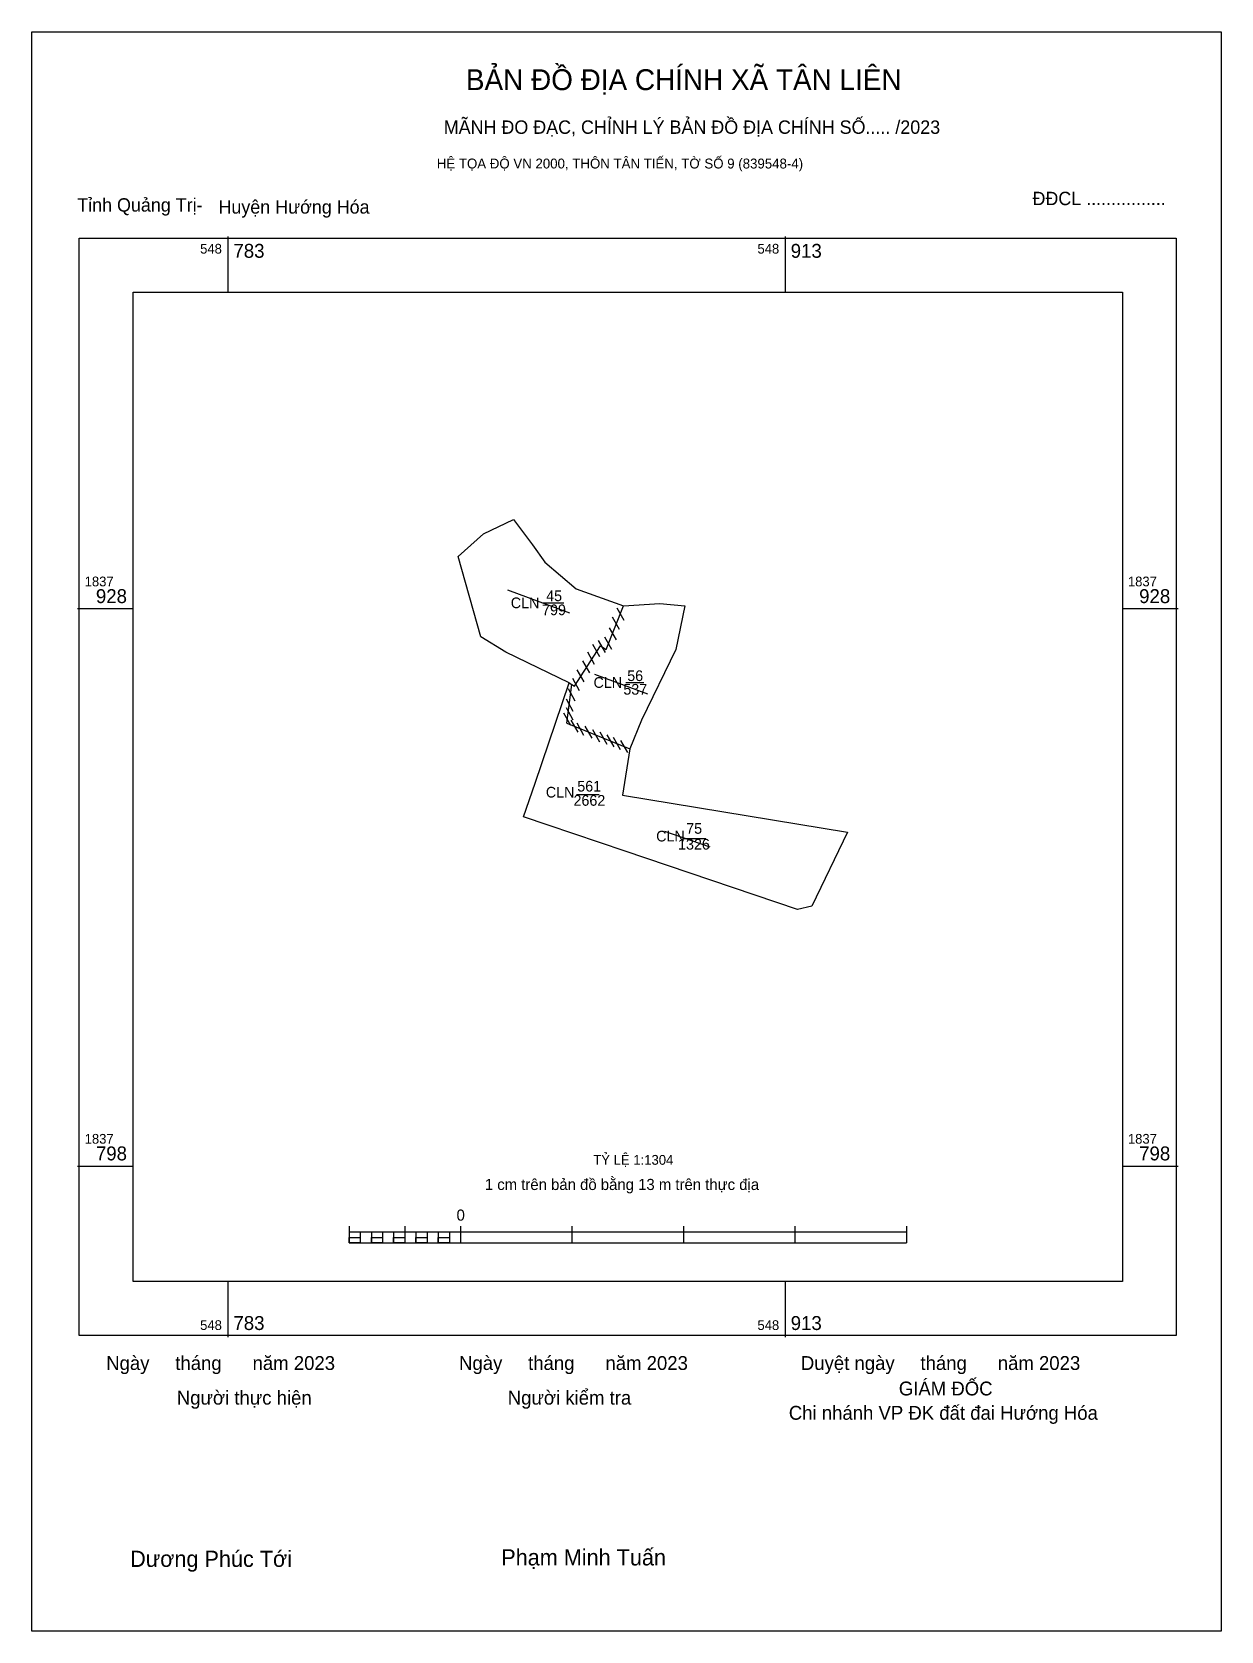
# Model space of a CAD drawing. Extents: x 548737 to 549016, y 1837689 to 1838063.
import ezdxf

# ---------------------------------------------------------------- set-up
doc = ezdxf.new("R2010")
doc.units = 0
for name, color, linetype in [('Level 1', 7, 'Continuous'), ('Level 10', 7, 'Continuous'), ('Level 11', 7, 'Continuous'), ('Level 13', 7, 'Continuous'), ('Level 15', 7, 'Continuous'), ('Level 55', 7, 'Continuous'), ('Level 6', 7, 'Continuous'), ('Level 62', 7, 'Continuous'), ('Level 63', 7, 'Continuous'), ('Level 9', 7, 'Continuous')]:
    doc.layers.add(name, color=color, linetype=linetype)

msp = doc.modelspace()

# ---------------------------------------------------------------- linework, layer by layer
at = {"layer": 'Level 10'}
msp.add_lwpolyline([(548837.2, 1837940.76), (548843.12, 1837946.03), (548850.2, 1837949.42), (548854.61, 1837943.5), (548857.47, 1837939.39), (548864.81, 1837933.2), (548875.88, 1837929.22), (548884.39, 1837929.7), (548890.26, 1837929.21), (548888.13, 1837918.96), (548880.14, 1837902.41), (548877.37, 1837895.76), (548875.64, 1837884.92), (548928.31, 1837876.24), (548919.98, 1837858.89), (548916.66, 1837858.13), (548876.29, 1837871.75), (548858.25, 1837877.86), (548852.53, 1837879.8), (548855.22, 1837887.73), (548863.15, 1837911.16), (548855.92, 1837914.66), (548848.34, 1837918.34), (548842.51, 1837921.93)], close=True, dxfattribs=at)
at = {"layer": 'Level 11'}
for p, q in [((548871.83, 1837919), (548875.88, 1837929.22)), ((548864.45, 1837910.36), (548870.49, 1837919.84)), ((548870.49, 1837919.84), (548871.83, 1837919)), ((548862.61, 1837901.76), (548863.84, 1837910.82)), ((548862.61, 1837901.76), (548877.37, 1837895.76))]:
    msp.add_line(p, q, dxfattribs=at)
msp.add_lwpolyline([(548863.15, 1837911.16), (548863.84, 1837910.82), (548864.45, 1837910.36)], dxfattribs=at)
at = {"layer": 'Level 15'}
msp.add_lwpolyline([(548737.48, 1838063.47), (549015.73, 1838063.47), (549015.73, 1837689.29), (548737.48, 1837689.29)], close=True, dxfattribs=at)
at = {"layer": 'Level 55'}
for p, q in [((548864.89, 1837885.06), (548870.18, 1837885.06)), ((548889.86, 1837874.75), (548895.15, 1837874.75))]:
    msp.add_line(p, q, dxfattribs=at)
at = {"layer": 'Level 62'}
msp.add_lwpolyline([(548761.14, 1838002.56), (548992.64, 1838002.56), (548992.64, 1837771.06), (548761.14, 1837771.06)], close=True, dxfattribs=at)
at = {"layer": 'Level 63'}
for p, q in [((548783.31, 1838015.6), (548783.31, 1838002.56)), ((548913.73, 1838015.6), (548913.73, 1838002.56)), ((548748.1, 1837928.53), (548761.14, 1837928.53)), ((548992.64, 1837928.53), (549005.68, 1837928.53)), ((548748.1, 1837798.11), (548761.14, 1837798.11)), ((548992.64, 1837798.11), (549005.68, 1837798.11)), ((548811.68, 1837784.01), (548811.68, 1837780.1)), ((548811.68, 1837782.71), (548942.09, 1837782.71)), ((548814.29, 1837782.71), (548814.29, 1837780.1)), ((548816.9, 1837782.71), (548816.9, 1837780.1)), ((548819.51, 1837782.71), (548819.51, 1837780.1)), ((548822.11, 1837782.71), (548822.11, 1837780.1)), ((548824.72, 1837784.01), (548824.72, 1837780.1)), ((548824.72, 1837782.71), (548824.72, 1837780.1)), ((548827.33, 1837782.71), (548827.33, 1837780.1)), ((548829.94, 1837782.71), (548829.94, 1837780.1)), ((548832.55, 1837782.71), (548832.55, 1837780.1)), ((548835.15, 1837782.71), (548835.15, 1837780.1)), ((548837.76, 1837784.01), (548837.76, 1837780.1)), ((548837.76, 1837782.71), (548837.76, 1837780.1)), ((548863.85, 1837784.01), (548863.85, 1837780.1)), ((548889.93, 1837784.01), (548889.93, 1837780.1)), ((548916.01, 1837784.01), (548916.01, 1837780.1)), ((548942.09, 1837784.01), (548942.09, 1837780.1)), ((548811.68, 1837780.1), (548942.09, 1837780.1)), ((548783.31, 1837771.06), (548783.31, 1837758.02)), ((548913.73, 1837771.06), (548913.73, 1837758.02))]:
    msp.add_line(p, q, dxfattribs=at)
for points in [[(548748.5, 1838015.19), (549005.27, 1838015.19), (549005.27, 1837758.43), (548748.5, 1837758.43)], [(548811.68, 1837781.41), (548814.29, 1837781.41), (548814.29, 1837780.1), (548811.68, 1837780.1)], [(548811.68, 1837781.41), (548814.29, 1837781.41), (548814.29, 1837780.1), (548811.68, 1837780.1)], [(548816.9, 1837781.41), (548819.51, 1837781.41), (548819.51, 1837780.1), (548816.9, 1837780.1)], [(548822.11, 1837781.41), (548824.72, 1837781.41), (548824.72, 1837780.1), (548822.11, 1837780.1)], [(548827.33, 1837781.41), (548829.94, 1837781.41), (548829.94, 1837780.1), (548827.33, 1837780.1)], [(548832.55, 1837781.41), (548835.15, 1837781.41), (548835.15, 1837780.1), (548832.55, 1837780.1)]]:
    msp.add_lwpolyline(points, close=True, dxfattribs=at)
at = {"layer": 'Level 9'}
for p, q in [((548848.78, 1837932.95), (548863.28, 1837927.52)), ((548857.14, 1837929.89), (548861.93, 1837929.89)), ((548874.34, 1837928.71), (548875.95, 1837925.84)), ((548872.57, 1837924.08), (548874.18, 1837921.21)), ((548873.29, 1837926.58), (548874.9, 1837923.71)), ((548868.64, 1837920.19), (548870.25, 1837917.32)), ((548869.98, 1837921.11), (548871.6, 1837918.24)), ((548871.49, 1837921.9), (548873.11, 1837919.03)), ((548866.31, 1837916.35), (548867.92, 1837913.48)), ((548867.46, 1837918.39), (548869.07, 1837915.51)), ((548865, 1837914.25), (548866.61, 1837911.38)), ((548869.15, 1837913.23), (548881.55, 1837908.58)), ((548862.92, 1837909.83), (548864.53, 1837906.96)), ((548863.94, 1837912.24), (548865.55, 1837909.37)), ((548876.48, 1837911.25), (548880.63, 1837911.25)), ((548862.46, 1837907.4), (548864.07, 1837904.53)), ((548862.46, 1837905.4), (548864.07, 1837902.53)), ((548861.87, 1837904.12), (548863.48, 1837901.25)), ((548863.61, 1837902.47), (548865.22, 1837899.6)), ((548864.95, 1837901.79), (548866.56, 1837898.91)), ((548866.88, 1837901.06), (548868.49, 1837898.19)), ((548868.66, 1837900.24), (548870.27, 1837897.37)), ((548870.36, 1837899.68), (548871.98, 1837896.81)), ((548872.04, 1837899.03), (548873.65, 1837896.16)), ((548873.52, 1837898.42), (548875.14, 1837895.55)), ((548875.22, 1837897.71), (548876.83, 1837894.84)), ((548885.5, 1837876.46), (548896.1, 1837872.81))]:
    msp.add_line(p, q, dxfattribs=at)

# ---------------------------------------------------------------- texts
at = {"layer": 'Level 1'}
for s, p in [('2662', (548864.2, 1837882.41)), ('1326', (548888.67, 1837872.15))]:
    msp.add_text(s, height=2.5, dxfattribs=at).set_placement(p)
at = {"layer": 'Level 13'}
for s, p in [('CLN', (548849.52, 1837928.64)), ('45', (548857.81, 1837930.28)), ('799', (548856.85, 1837927)), ('CLN', (548868.89, 1837910)), ('56', (548876.78, 1837911.59)), ('537', (548875.87, 1837908.41))]:
    msp.add_text(s, height=2.5, dxfattribs=at).set_placement(p)
at = {"layer": 'Level 55'}
for s, p in [('CLN', (548857.73, 1837884.33)), ('561', (548865.09, 1837885.73)), ('CLN', (548883.55, 1837874.05)), ('75', (548890.58, 1837875.85))]:
    msp.add_text(s, height=2.5, dxfattribs=at).set_placement(p)
at = {"layer": 'Level 6'}
msp.add_text('TỶ LỆ 1:1304', height=2.2926, dxfattribs=at).set_placement((548868.82, 1837798.4))
at = {"layer": 'Level 63'}
for s, height, p in [('BẢN ĐỒ ĐỊA CHÍNH XÃ TÂN LIÊN', 4.8823, (548839.03, 1838049.87)), ('MÃNH ĐO ĐẠC, CHỈNH LÝ BẢN ĐỒ ĐỊA CHÍNH SỐ..... /2023', 3.1328, (548833.84, 1838039.64)), ('HỆ TỌA ĐỘ VN 2000, THÔN TÂN TIẾN, TỜ SỐ 9 (839548-4)', 2.3191, (548832.21, 1838031.53)), ('548', 2.282, (548776.83, 1838011.61)), ('783', 3.26, (548784.62, 1838010.63)), ('548', 2.282, (548907.25, 1838011.61)), ('913', 3.26, (548915.03, 1838010.63)), ('1837', 2.282, (548749.81, 1837933.75)), ('1837', 2.282, (548993.94, 1837933.75)), ('928', 3.26, (548752.44, 1837929.83)), ('928', 3.26, (548996.57, 1837929.83)), ('1837', 2.282, (548749.81, 1837803.33)), ('1837', 2.282, (548993.94, 1837803.33)), ('798', 3.26, (548752.44, 1837799.42)), ('798', 3.26, (548996.57, 1837799.42)), ('1 cm trên bản đồ bằng 13 m trên thực địa', 2.6083, (548843.45, 1837792.49)), ('0', 2.61, (548836.84, 1837785.32)), ('783', 3.26, (548784.62, 1837759.73)), ('913', 3.26, (548915.03, 1837759.73)), ('548', 2.282, (548776.83, 1837759.73)), ('548', 2.282, (548907.25, 1837759.73)), ('Ngày     tháng      năm 2023', 3.2451, (548754.85, 1837750.38)), ('Ngày     tháng      năm 2023', 3.2451, (548837.42, 1837750.38)), ('Duyệt ngày     tháng      năm 2023', 3.2451, (548917.41, 1837750.38)), ('GIÁM ĐỐC', 3.245, (548940.33, 1837744.42)), ('Người thực hiện', 3.2451, (548771.37, 1837742.27)), ('Người kiểm tra', 3.2451, (548848.82, 1837742.27)), ('Chi nhánh VP ĐK đất đai Hướng Hóa', 3.2451, (548914.59, 1837738.73)), ('Dương Phúc Tới', 3.7851, (548760.45, 1837704.3)), ('Phạm Minh Tuấn', 3.7851, (548847.3, 1837704.64))]:
    msp.add_text(s, height=height, dxfattribs=at).set_placement(p)
at = {"layer": 'Level 9'}
for s, p in [('Tỉnh Quảng Trị-', (548748.07, 1838021.44)), ('ĐĐCL ................', (548971.61, 1838022.95)), ('Huyện Hướng Hóa', (548781.12, 1838020.97))]:
    msp.add_text(s, height=3.1328, dxfattribs=at).set_placement(p)

doc.saveas('drawing.dxf')
